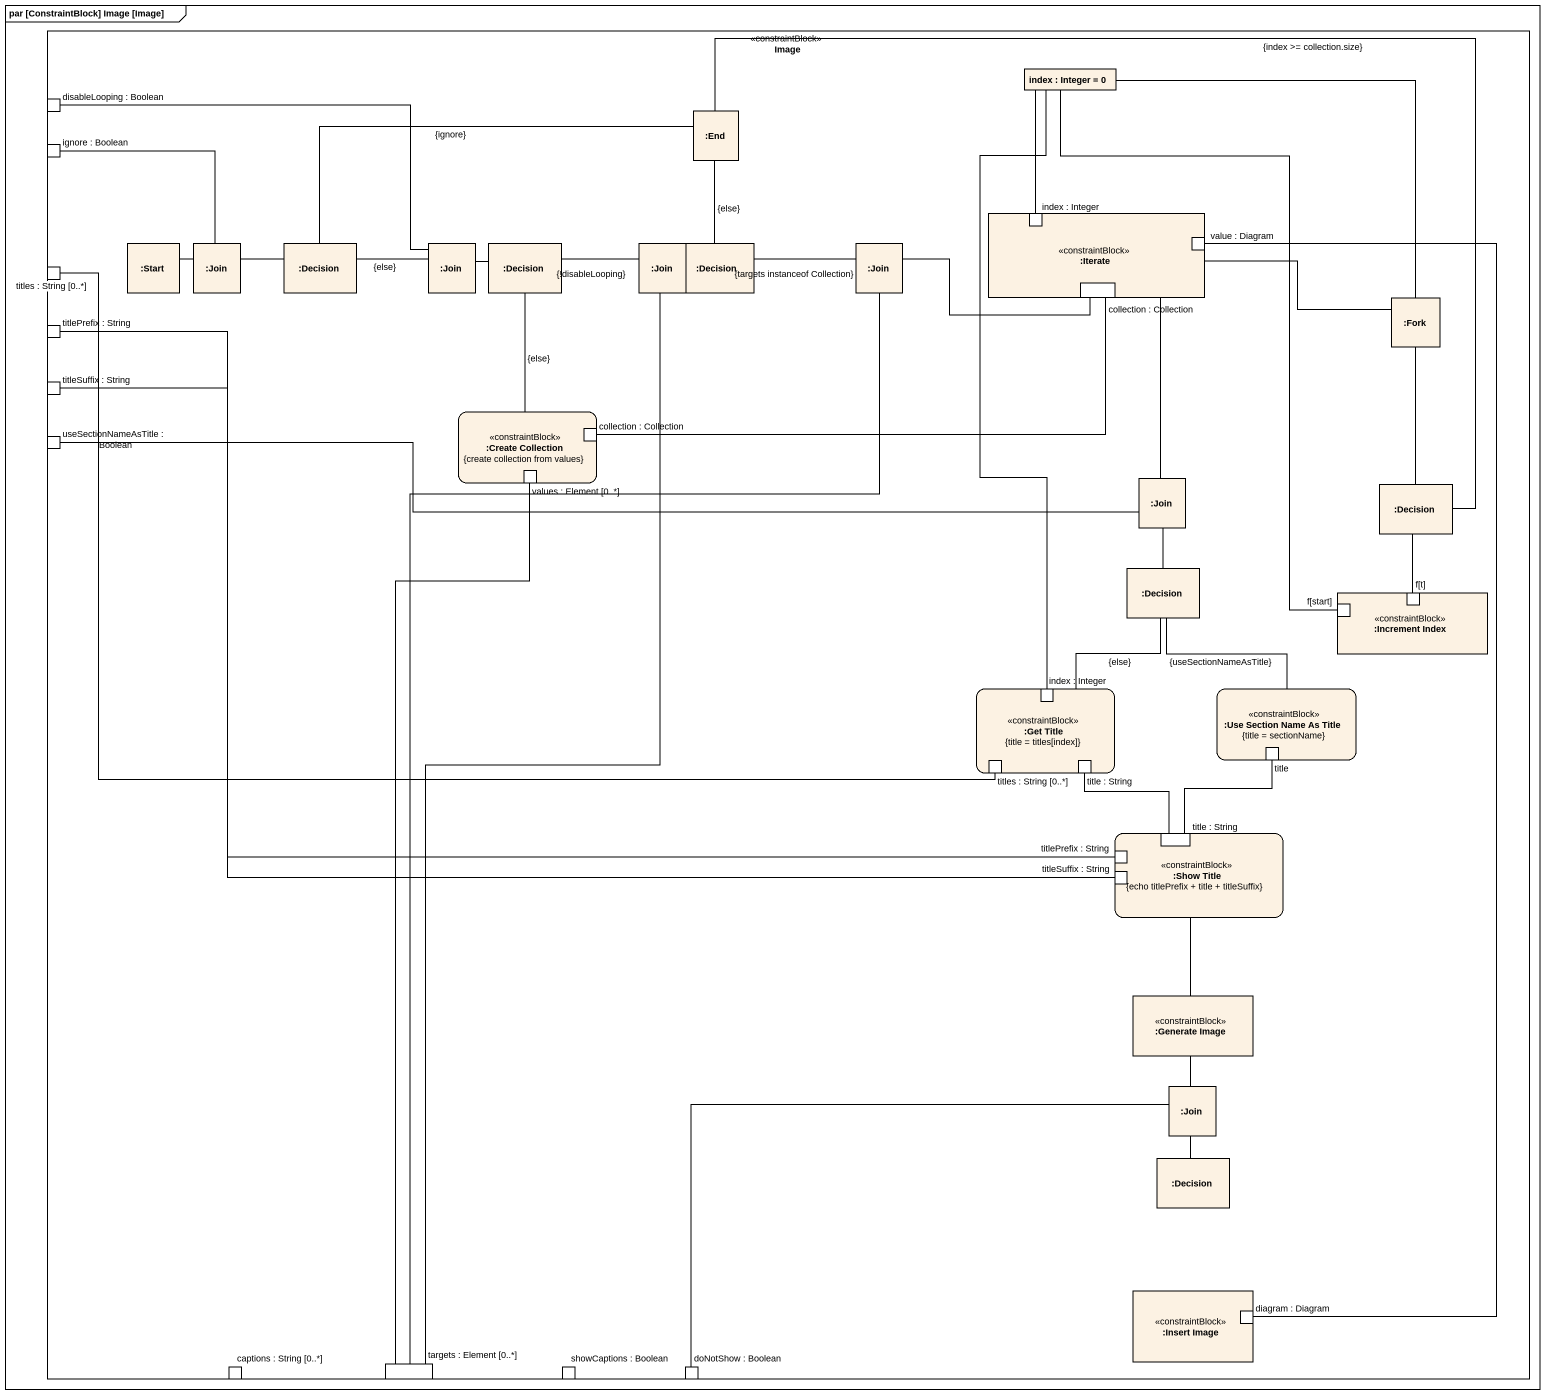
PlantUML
@startuml
mainframe par [ConstraintBlock] Image [Image]
rectangle Image <<constraintBlock>> {
  rectangle "index : Integer = 0" as index
  port "disableLooping : Boolean" as disableLooping_Boolean
  rectangle ":End" as End_
  port "ignore : Boolean" as ignore_Boolean
  rectangle ":Iterate" as Iterate <<constraintBlock>> {
    port "index : Integer" as index_Integer
    port "value : Diagram" as value_Diagram
    port "collection : Collection" as collection_Collection
  }
  port "titles : String [0..*]" as titles_String_0
  rectangle ":Start" as Start_
  rectangle ":Join" as Join
  rectangle ":Decision" as Decision
  rectangle ":Join" as Join_2
  rectangle ":Decision" as Decision_2
  rectangle ":Join" as Join_3
  rectangle ":Decision" as Decision_3
  rectangle ":Join" as Join_4
  rectangle ":Fork" as Fork_
  port "titlePrefix : String" as titlePrefix_String
  port "titleSuffix : String" as titleSuffix_String
  rectangle ":Create Collection\n{create collection from values}" as Create_Collection <<constraintBlock>> {
    port "collection : Collection" as collection_Collection_2
    port "values : Element [0..*]" as values_Element_0
  }
  port "useSectionNameAsTitle : Boolean" as useSectionNameAsTitle
  rectangle ":Join" as Join_5
  rectangle ":Decision" as Decision_4
  rectangle ":Decision" as Decision_5
  rectangle ":Increment Index" as Increment_Index <<constraintBlock>> {
    port "f[start]" as f_start
    port "f[t]" as f_t
  }
  rectangle ":Get Title\n{title = titles[index]}" as Get_Title <<constraintBlock>> {
    port "index : Integer" as index_Integer_2
    port "titles : String [0..*]" as titles_String_0_2
    port "title : String" as title_String
  }
  rectangle ":Use Section Name As Title\n{title = sectionName}" as Use_Section_Name_As_Title <<constraintBlock>> {
    port "title" as title_
  }
  rectangle ":Show Title\n{echo titlePrefix + title + titleSuffix}" as Show_Title <<constraintBlock>> {
    port "titlePrefix : String" as titlePrefix_String_2
    port "title : String" as title_String_2
    port "titleSuffix : String" as titleSuffix_String_2
  }
  rectangle ":Generate Image" as Generate_Image <<constraintBlock>>
  rectangle ":Join" as Join_6
  rectangle ":Decision" as Decision_6
  rectangle ":Insert Image" as Insert_Image <<constraintBlock>> {
    port "diagram : Diagram" as diagram_Diagram
  }
  port "captions : String [0..*]" as captions_String_0
  port "targets : Element [0..*]" as targets_Element_0
  port "showCaptions : Boolean" as showCaptions_Boolean
  port "doNotShow : Boolean" as doNotShow_Boolean
}
index -- index_Integer
index -- f_start
index -- index_Integer_2
disableLooping_Boolean -right- Join_2
ignore_Boolean -- Join
Iterate -- Join_5
value_Diagram -- diagram_Diagram
titles_String_0 -right- titles_String_0_2
Start_ -right- Join
Join -right- Decision
Decision -right- End_ : {ignore}
Decision -right- Join_2 : {else}
Join_2 -right- Decision_2
Decision_2 -right- Join_3 : {!disableLooping}
Decision_2 -- Create_Collection : {else}
Join_3 -right- Decision_3
Decision_3 -up- End_ : {else}
Decision_3 -right- Join_4 : {targets instanceof Collection}
Join_4 -right- collection_Collection
Fork_ -up- index
Fork_ -left- Iterate
titlePrefix_String -right- titlePrefix_String_2
titleSuffix_String -right- titleSuffix_String_2
collection_Collection_2 -right- collection_Collection
useSectionNameAsTitle -right- Join_5
Join_5 -- Decision_5
Decision_4 -left- End_ : {index >= collection.size}
Decision_4 -up- Fork_
Decision_5 -- Get_Title : {else}
Decision_5 -- Use_Section_Name_As_Title : {useSectionNameAsTitle}
f_t -up- Decision_4
title_String -- title_String_2
title_ -- title_String_2
Show_Title -- Generate_Image
Generate_Image -- Join_6
Join_6 -- Decision_6
targets_Element_0 -up- Join_3
targets_Element_0 -up- Join_4
targets_Element_0 -up- values_Element_0
doNotShow_Boolean -right- Join_6
@enduml
